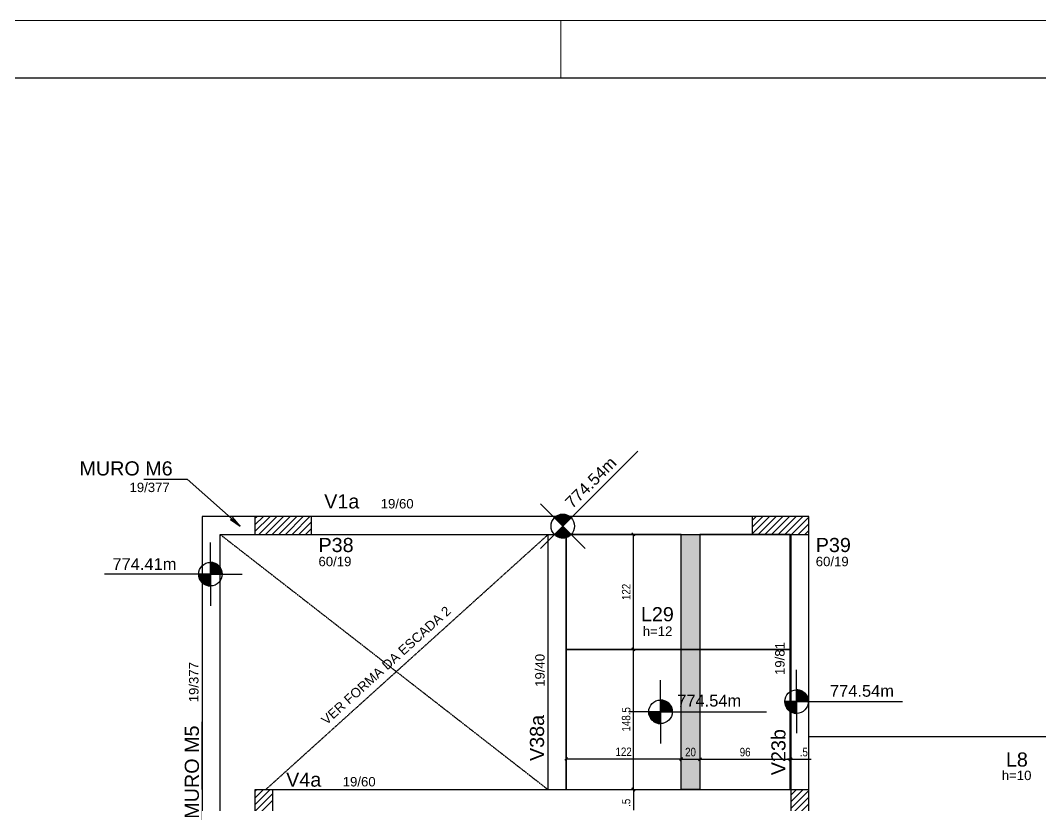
# Model space of a CAD drawing. Header units: millimetres. Extents: x 2332 to 8660, y 363 to 3984.
# Drawn here: x 4813 to 5896, y 3151 to 3984 of the extents above; entities that cross this region are included whole.
import ezdxf

# ---------------------------------------------------------------- set-up
doc = ezdxf.new("R2010")
doc.units = ezdxf.units.MM
doc.linetypes.add('HIDDEN', pattern=[0.375, 0.25, -0.125])
for name, color, linetype in [('1', 1, 'Continuous'), ('3', 3, 'Continuous'), ('4', 4, 'Continuous'), ('8', 8, 'Continuous'), ('COTA', 241, 'Continuous'), ('ES-VIGA', 3, 'Continuous'), ('L-D', 2, 'Continuous'), ('L-N', 4, 'Continuous'), ('P-D', 2, 'Continuous'), ('Painéis', 200, 'Continuous'), ('PIL-N', 4, 'Continuous'), ('Pilares', 5, 'Continuous'), ('SHAFT', 1, 'HIDDEN'), ('VIG-D', 2, 'Continuous'), ('VIG-N', 4, 'Continuous')]:
    doc.layers.add(name, color=color, linetype=linetype)
doc.layers.add('FOLHA', color=255, linetype='Continuous', lineweight=5)
doc.layers.add('Hachura', color=251, linetype='Continuous', lineweight=9)
doc.styles.add('COTA TECNICA-50', font='techl___.ttf', dxfattribs={"height": 9})
doc.styles.get("Standard").update_dxf_attribs({"font": 'arial.ttf'})
doc.dimstyles.new('COTA PAINEL-50', dxfattribs={"dimtxt": 9, "dimasz": 3, "dimexe": 3, "dimexo": 3, "dimgap": 3, "dimtad": 1, "dimdec": 1, "dimzin": 12, "dimdsep": 46, "dimtxsty": 'COTA TECNICA-50', "dimblk1": 'OBLIQUE', "dimblk2": 'OBLIQUE', "dimsah": 1, "dimcen": 0.9, "dimclrd": 4, "dimclre": 4, "dimclrt": 240, "dimadec": 1, "dimazin": 3, "dimtfac": 1, "dimtdec": 1, "dimtmove": 0, "dimatfit": 3, "dimfxl": 1, "dimtolj": 1, "dimtzin": 12, "dimarcsym": 0})

# ---------------------------------------------------------------- blocks, each defined once
blk = doc.blocks.new('_Oblique')
at = {"color": 0, "linetype": 'ByBlock', "lineweight": -2}
blk.add_line((-0.5, -0.5), (0.5, 0.5), dxfattribs=at)
blk = doc.blocks.new('*D88')
at = {"layer": 'COTA', "color": 4, "lineweight": -2, "transparency": 16777216}
blk.add_line((5463.5, 3168.2), (5463.5, 3316.7), dxfattribs=at)
at = {"layer": 'Defpoints', "color": 0, "transparency": 16777216}
for p in [(5463.5, 3316.7), (5463.5, 3316.7), (5463.5, 3168.2)]:
    blk.add_point(p, dxfattribs=at)
at = {"layer": 'COTA', "color": 4, "lineweight": -2, "transparency": 16777216, "xscale": 3, "yscale": 3, "zscale": 3}
for p, rotation in [((5463.5, 3316.7), 90), ((5463.5, 3168.2), 270)]:
    blk.add_blockref('_Oblique', p, dxfattribs=dict(at, rotation=rotation))
at = {"layer": 'COTA', "color": 240, "transparency": 16777216, "insert": (5455.9, 3242.5), "char_height": 9, "attachment_point": 5, "rotation": 90, "style": 'COTA TECNICA-50'}
blk.add_mtext('\\A1;148.5', dxfattribs=at)
blk = doc.blocks.new('*D89')
at = {"layer": 'COTA', "color": 4, "lineweight": -2, "transparency": 16777216}
blk.add_line((5463.5, 3316.7), (5463.5, 3438.7), dxfattribs=at)
at = {"layer": 'Defpoints', "color": 0, "transparency": 16777216}
for p in [(5463.5, 3438.7), (5463.5, 3438.7), (5463.5, 3316.7)]:
    blk.add_point(p, dxfattribs=at)
at = {"layer": 'COTA', "color": 4, "lineweight": -2, "transparency": 16777216, "xscale": 3, "yscale": 3, "zscale": 3}
for p, rotation in [((5463.5, 3438.7), 90), ((5463.5, 3316.7), 270)]:
    blk.add_blockref('_Oblique', p, dxfattribs=dict(at, rotation=rotation))
at = {"layer": 'COTA', "color": 240, "transparency": 16777216, "insert": (5455.9, 3377.7), "char_height": 9, "attachment_point": 5, "rotation": 90, "style": 'COTA TECNICA-50'}
blk.add_mtext('\\A1;122', dxfattribs=at)
blk = doc.blocks.new('*D90')
at = {"layer": 'COTA', "color": 4, "lineweight": -2, "transparency": 16777216}
blk.add_line((5392.2, 3200.5), (5514.2, 3200.5), dxfattribs=at)
at = {"layer": 'Defpoints', "color": 0, "transparency": 16777216}
for p in [(5392.2, 3200.5), (5514.2, 3200.5), (5514.2, 3200.5)]:
    blk.add_point(p, dxfattribs=at)
at = {"layer": 'COTA', "color": 4, "lineweight": -2, "transparency": 16777216, "xscale": 3, "yscale": 3, "zscale": 3, "rotation": 180}
blk.add_blockref('_Oblique', (5392.2, 3200.5), dxfattribs=at)
at = {"layer": 'COTA', "color": 4, "lineweight": -2, "transparency": 16777216, "xscale": 3, "yscale": 3, "zscale": 3}
blk.add_blockref('_Oblique', (5514.2, 3200.5), dxfattribs=at)
at = {"layer": 'COTA', "color": 240, "transparency": 16777216, "insert": (5453.2, 3208), "char_height": 9, "attachment_point": 5, "style": 'COTA TECNICA-50'}
blk.add_mtext('\\A1;122', dxfattribs=at)
blk = doc.blocks.new('*D91')
at = {"layer": 'COTA', "color": 4, "lineweight": -2, "transparency": 16777216}
for p, q in [((5514.2, 3200.1), (5534.2, 3200.1)), ((5534.2, 3197.5), (5534.2, 3197.1))]:
    blk.add_line(p, q, dxfattribs=at)
at = {"layer": 'Defpoints', "color": 0, "transparency": 16777216}
for p in [(5514.2, 3200.1), (5534.2, 3200.5), (5534.2, 3200.1)]:
    blk.add_point(p, dxfattribs=at)
at = {"layer": 'COTA', "color": 4, "lineweight": -2, "transparency": 16777216, "xscale": 3, "yscale": 3, "zscale": 3, "rotation": 180}
blk.add_blockref('_Oblique', (5514.2, 3200.1), dxfattribs=at)
at = {"layer": 'COTA', "color": 4, "lineweight": -2, "transparency": 16777216, "xscale": 3, "yscale": 3, "zscale": 3}
blk.add_blockref('_Oblique', (5534.2, 3200.1), dxfattribs=at)
at = {"layer": 'COTA', "color": 240, "transparency": 16777216, "insert": (5524.2, 3207.7), "char_height": 9, "attachment_point": 5, "style": 'COTA TECNICA-50'}
blk.add_mtext('\\A1;20', dxfattribs=at)
blk = doc.blocks.new('*D92')
at = {"layer": 'COTA', "color": 4, "lineweight": -2, "transparency": 16777216}
for p, q in [((5534.2, 3200.1), (5630.2, 3200.1)), ((5630.2, 3197.5), (5630.2, 3197.1))]:
    blk.add_line(p, q, dxfattribs=at)
at = {"layer": 'Defpoints', "color": 0, "transparency": 16777216}
for p in [(5534.2, 3200.1), (5630.2, 3200.5), (5630.2, 3200.1)]:
    blk.add_point(p, dxfattribs=at)
at = {"layer": 'COTA', "color": 4, "lineweight": -2, "transparency": 16777216, "xscale": 3, "yscale": 3, "zscale": 3, "rotation": 180}
blk.add_blockref('_Oblique', (5534.2, 3200.1), dxfattribs=at)
at = {"layer": 'COTA', "color": 4, "lineweight": -2, "transparency": 16777216, "xscale": 3, "yscale": 3, "zscale": 3}
blk.add_blockref('_Oblique', (5630.2, 3200.1), dxfattribs=at)
at = {"layer": 'COTA', "color": 240, "transparency": 16777216, "insert": (5582.2, 3207.7), "char_height": 9, "attachment_point": 5, "style": 'COTA TECNICA-50'}
blk.add_mtext('\\A1;96', dxfattribs=at)
blk = doc.blocks.new('*D8')
at = {"layer": 'COTA', "color": 4, "lineweight": -2, "transparency": 16777216}
for p, q in [((5463.5, 3168.2), (5463.5, 3171.2)), ((5463.5, 3168.2), (5463.5, 3167.7)), ((5463.5, 3167.7), (5463.5, 3146.1))]:
    blk.add_line(p, q, dxfattribs=at)
at = {"layer": 'Defpoints', "color": 0, "transparency": 16777216}
for p in [(5463.5, 3168.2), (5463.5, 3167.7), (5463.5, 3167.7)]:
    blk.add_point(p, dxfattribs=at)
at = {"layer": 'COTA', "color": 4, "lineweight": -2, "transparency": 16777216, "xscale": 3, "yscale": 3, "zscale": 3}
for p, rotation in [((5463.5, 3168.2), 270), ((5463.5, 3167.7), 90)]:
    blk.add_blockref('_Oblique', p, dxfattribs=dict(at, rotation=rotation))
at = {"layer": 'COTA', "color": 240, "transparency": 16777216, "insert": (5455.9, 3153.9), "char_height": 9, "attachment_point": 5, "rotation": 90, "style": 'COTA TECNICA-50'}
blk.add_mtext('\\A1;.5', dxfattribs=at)
blk = doc.blocks.new('*D9')
at = {"layer": 'COTA', "color": 4, "lineweight": -2, "transparency": 16777216}
for p, q in [((5630.2, 3200.1), (5627.2, 3200.1)), ((5630.2, 3200.1), (5630.7, 3200.1)), ((5630.7, 3200.1), (5652.3, 3200.1))]:
    blk.add_line(p, q, dxfattribs=at)
at = {"layer": 'Defpoints', "color": 0, "transparency": 16777216}
for p in [(5630.2, 3200.1), (5630.7, 3200.1), (5630.7, 3200.1)]:
    blk.add_point(p, dxfattribs=at)
at = {"layer": 'COTA', "color": 4, "lineweight": -2, "transparency": 16777216, "xscale": 3, "yscale": 3, "zscale": 3}
blk.add_blockref('_Oblique', (5630.2, 3200.1), dxfattribs=at)
at = {"layer": 'COTA', "color": 4, "lineweight": -2, "transparency": 16777216, "xscale": 3, "yscale": 3, "zscale": 3, "rotation": 180}
blk.add_blockref('_Oblique', (5630.7, 3200.1), dxfattribs=at)
at = {"layer": 'COTA', "color": 240, "transparency": 16777216, "insert": (5644.5, 3207.7), "char_height": 9, "attachment_point": 5, "style": 'COTA TECNICA-50'}
blk.add_mtext('\\A1;.5', dxfattribs=at)

msp = doc.modelspace()

# ---------------------------------------------------------------- hatches: boundary and pattern name
at = {"layer": 'Hachura', "linetype": 'ByBlock'}
h = msp.add_hatch(color=256, dxfattribs=at)
h.dxf.hatch_style = 1
h.paths.add_polyline_path([(5534.19, 3316.71), (5514.19, 3316.71), (5514.19, 3438.21), (5534.19, 3438.21)])
h = msp.add_hatch(color=256, dxfattribs=at)
h.dxf.hatch_style = 1
h.paths.add_polyline_path([(5534.19, 3167.71), (5514.19, 3167.71), (5514.19, 3316.21), (5534.19, 3316.21)])

# ---------------------------------------------------------------- linework, layer by layer
at = {"color": 30}
msp.add_line((2484.47, 3923.08), (8599.15, 3923.08), dxfattribs=at)
at = {"layer": '1', "linetype": 'Continuous'}
for p, q in [((5388.6, 3447.46), (5468.15, 3527.01)), ((5388.6, 3447.46), (5364.87, 3471.19)), ((5005.69, 3457.71), (5005.69, 3457.71)), ((5005.69, 3457.71), (5005.69, 3457.71)), ((5024.69, 3457.71), (5024.69, 3457.71)), ((5024.69, 3457.71), (5024.69, 3457.71)), ((5061.69, 3457.71), (5061.69, 3457.71)), ((5061.69, 3457.71), (5061.69, 3457.71)), ((5121.69, 3457.71), (5121.69, 3457.71)), ((5121.69, 3457.71), (5121.69, 3457.71)), ((5379.76, 3456.3), (5397.44, 3438.62)), ((5379.76, 3438.62), (5397.44, 3456.3)), ((5380.19, 3455.87), (5382.9, 3458.58)), ((5380.75, 3455.31), (5384.81, 3459.36)), ((5381.31, 3454.75), (5386.31, 3459.74)), ((5381.87, 3454.19), (5387.61, 3459.92)), ((5382.43, 3453.63), (5388.76, 3459.95)), ((5382.99, 3453.07), (5389.82, 3459.89)), ((5383.55, 3452.5), (5390.81, 3459.76)), ((5384.11, 3451.94), (5391.73, 3459.56)), ((5384.68, 3451.38), (5392.6, 3459.3)), ((5385.24, 3450.82), (5393.41, 3459)), ((5385.8, 3450.26), (5394.18, 3458.64)), ((5386.36, 3449.7), (5394.91, 3458.25)), ((5386.92, 3449.14), (5395.6, 3457.82)), ((5387.48, 3448.58), (5396.25, 3457.35)), ((5388.04, 3448.02), (5396.86, 3456.84)), ((5589.68, 3457.71), (5589.68, 3457.71)), ((5589.68, 3457.71), (5589.68, 3457.71)), ((5649.68, 3457.71), (5649.68, 3457.71)), ((5649.68, 3457.71), (5649.68, 3457.71)), ((5388.6, 3447.46), (5364.87, 3423.73)), ((5389.16, 3446.9), (5380.32, 3438.06)), ((5389.72, 3446.34), (5380.95, 3437.57)), ((5390.28, 3445.78), (5381.6, 3437.1)), ((5390.84, 3445.22), (5382.29, 3436.67)), ((5388.6, 3447.46), (5412.33, 3423.73)), ((5391.4, 3444.66), (5383.02, 3436.27)), ((5391.96, 3444.1), (5383.79, 3435.92)), ((5392.52, 3443.53), (5384.6, 3435.61)), ((5393.08, 3442.97), (5385.47, 3435.36)), ((5393.65, 3442.41), (5386.39, 3435.16)), ((5394.21, 3441.85), (5387.37, 3435.02)), ((5394.77, 3441.29), (5388.43, 3434.96)), ((5395.33, 3440.73), (5389.59, 3435)), ((5395.89, 3440.17), (5390.89, 3435.17)), ((5396.45, 3439.61), (5392.38, 3435.55)), ((5397.01, 3439.05), (5394.29, 3436.33)), ((5630.68, 3438.71), (5630.68, 3438.71)), ((5014.48, 3396.52), (5014.48, 3430.08)), ((5014.48, 3384.02), (5014.48, 3409.02)), ((5014.48, 3408.42), (5018.33, 3408.42)), ((5014.48, 3407.62), (5020.23, 3407.62)), ((5014.48, 3406.83), (5021.56, 3406.83)), ((5014.48, 3406.04), (5022.59, 3406.04)), ((5014.48, 3405.24), (5023.44, 3405.24)), ((5014.48, 3404.45), (5024.15, 3404.45)), ((5014.48, 3403.66), (5024.75, 3403.66)), ((5014.48, 3402.87), (5025.25, 3402.87)), ((5014.48, 3402.07), (5025.68, 3402.07)), ((5014.48, 3396.52), (4901.98, 3396.52)), ((5026.98, 3396.52), (5001.98, 3396.52)), ((5014.48, 3395.73), (5002.01, 3395.73)), ((5014.48, 3394.94), (5002.08, 3394.94)), ((5014.48, 3394.14), (5002.21, 3394.14)), ((5014.48, 3393.35), (5002.39, 3393.35)), ((5014.48, 3392.56), (5002.63, 3392.56)), ((5014.48, 3391.77), (5002.92, 3391.77)), ((5014.48, 3390.97), (5003.28, 3390.97)), ((5014.48, 3401.28), (5026.04, 3401.28)), ((5014.48, 3400.49), (5026.34, 3400.49)), ((5014.48, 3399.69), (5026.57, 3399.69)), ((5014.48, 3398.9), (5026.75, 3398.9)), ((5014.48, 3398.11), (5026.88, 3398.11)), ((5014.48, 3397.32), (5026.98, 3397.32)), ((5014.48, 3396.52), (5014.48, 3362.96)), ((5014.48, 3396.52), (5048.04, 3396.52)), ((5014.48, 3390.18), (5003.71, 3390.18)), ((5014.48, 3389.39), (5004.22, 3389.39)), ((5014.48, 3388.59), (5004.83, 3388.59)), ((5014.48, 3387.8), (5005.53, 3387.8)), ((5014.48, 3387.01), (5006.38, 3387.01)), ((5014.48, 3386.22), (5007.42, 3386.22)), ((5014.48, 3385.42), (5008.75, 3385.42)), ((5014.48, 3384.63), (5010.65, 3384.63)), ((5649.76, 3315.21), (5649.76, 3361.94)), ((5649.76, 3307.71), (5649.76, 3307.71)), ((5636.79, 3261.32), (5636.79, 3294.88)), ((5492.37, 3250.47), (5492.37, 3284.03)), ((5636.79, 3248.82), (5636.79, 3273.82)), ((5636.79, 3273.22), (5640.64, 3273.22)), ((5636.79, 3272.42), (5642.54, 3272.42)), ((5636.79, 3271.63), (5643.86, 3271.63)), ((5649.68, 3273.71), (5649.68, 3273.71)), ((5492.37, 3262.97), (5492.37, 3237.97)), ((5492.37, 3262.37), (5496.21, 3262.37)), ((5492.37, 3261.57), (5498.11, 3261.57)), ((5492.37, 3260.78), (5499.44, 3260.78)), ((5649.29, 3261.32), (5624.29, 3261.32)), ((5636.79, 3260.53), (5624.32, 3260.53)), ((5636.79, 3270.84), (5644.9, 3270.84)), ((5636.79, 3270.04), (5645.75, 3270.04)), ((5636.79, 3269.25), (5646.46, 3269.25)), ((5636.79, 3268.46), (5647.06, 3268.46)), ((5636.79, 3267.67), (5647.56, 3267.67)), ((5636.79, 3266.87), (5647.99, 3266.87)), ((5636.79, 3266.08), (5648.35, 3266.08)), ((5636.79, 3265.29), (5648.65, 3265.29)), ((5636.79, 3264.49), (5648.88, 3264.49)), ((5636.79, 3263.7), (5649.06, 3263.7)), ((5636.79, 3262.91), (5649.19, 3262.91)), ((5636.79, 3262.12), (5649.29, 3262.12)), ((5636.79, 3261.32), (5749.29, 3261.32)), ((5636.79, 3261.32), (5636.79, 3227.76)), ((5492.37, 3250.47), (5458.82, 3250.47)), ((5479.87, 3250.47), (5504.87, 3250.47)), ((5492.37, 3259.99), (5500.48, 3259.99)), ((5492.37, 3259.2), (5501.32, 3259.2)), ((5492.37, 3258.4), (5502.03, 3258.4)), ((5492.37, 3257.61), (5502.64, 3257.61)), ((5492.37, 3256.82), (5503.15, 3256.82)), ((5492.37, 3256.02), (5503.58, 3256.02)), ((5492.37, 3255.23), (5503.93, 3255.23)), ((5492.37, 3254.44), (5504.23, 3254.44)), ((5492.37, 3253.65), (5504.47, 3253.65)), ((5492.37, 3252.85), (5504.65, 3252.85)), ((5492.37, 3252.06), (5504.77, 3252.06)), ((5492.37, 3251.27), (5504.85, 3251.27)), ((5492.37, 3250.47), (5604.87, 3250.47)), ((5492.37, 3250.47), (5492.37, 3216.92)), ((5636.79, 3259.74), (5624.39, 3259.74)), ((5636.79, 3258.94), (5624.52, 3258.94)), ((5636.79, 3258.15), (5624.7, 3258.15)), ((5636.79, 3257.36), (5624.94, 3257.36)), ((5636.79, 3256.57), (5625.23, 3256.57)), ((5636.79, 3255.77), (5625.59, 3255.77)), ((5636.79, 3254.98), (5626.02, 3254.98)), ((5636.79, 3254.19), (5626.53, 3254.19)), ((5636.79, 3253.39), (5627.14, 3253.39)), ((5636.79, 3252.6), (5627.84, 3252.6)), ((5636.79, 3251.81), (5628.68, 3251.81)), ((5636.79, 3251.02), (5629.73, 3251.02)), ((5636.79, 3250.22), (5631.06, 3250.22)), ((5005.69, 3168.1), (5005.69, 3239.87)), ((5005.69, 3168.1), (5005.69, 3239.87)), ((5492.37, 3249.68), (5479.87, 3249.68)), ((5492.37, 3248.89), (5479.98, 3248.89)), ((5492.37, 3248.1), (5480.1, 3248.1)), ((5492.37, 3247.3), (5480.28, 3247.3)), ((5492.37, 3246.51), (5480.52, 3246.51)), ((5492.37, 3245.72), (5480.82, 3245.72)), ((5492.37, 3244.92), (5481.17, 3244.92)), ((5492.37, 3244.13), (5481.6, 3244.13)), ((5492.37, 3243.34), (5482.11, 3243.34)), ((5492.37, 3242.55), (5482.71, 3242.55)), ((5492.37, 3241.75), (5483.42, 3241.75)), ((5492.37, 3240.96), (5484.27, 3240.96)), ((5492.37, 3240.17), (5485.3, 3240.17)), ((5492.37, 3239.37), (5486.63, 3239.37)), ((5636.79, 3249.43), (5632.96, 3249.43)), ((5492.37, 3238.58), (5488.53, 3238.58)), ((5373.19, 3205.1), (5373.19, 3205.1)), ((5630.68, 3186.71), (5630.68, 3186.71)), ((5061.69, 3167.71), (5061.69, 3167.71)), ((5061.69, 3167.71), (5061.69, 3167.71)), ((5080.69, 3167.71), (5080.69, 3167.71)), ((5080.69, 3167.71), (5080.69, 3167.71)), ((5005.69, 3160.6), (5005.69, 3160.6)), ((5005.69, 3160.6), (5005.69, 3160.6))]:
    msp.add_line(p, q, dxfattribs=at)
for points in [[(4943.67, 3497.43), (4989.82, 3497.43), (5046.07, 3447.46), (5035.73, 3454.47), (5046.07, 3447.46), (5037.89, 3456.91)], [(5061.69, 3457.71), (5005.69, 3457.71)], [(5005.69, 3457.71), (5005.69, 3124.21)], [(5379.76, 3456.3), (5388.6, 3447.46), (5397.44, 3456.3), (5397.11, 3456.61), (5396.52, 3457.13), (5395.88, 3457.62), (5395.19, 3458.08), (5394.53, 3458.46), (5393.75, 3458.85), (5392.94, 3459.18), (5392.14, 3459.45), (5391.24, 3459.68), (5390.25, 3459.85), (5389.16, 3459.95), (5388.32, 3459.96), (5387.27, 3459.89), (5386.59, 3459.8), (5385.9, 3459.66), (5385.1, 3459.46), (5384.35, 3459.21), (5383.27, 3458.77), (5382.35, 3458.28), (5381.66, 3457.86), (5380.87, 3457.28), (5380.27, 3456.78), (5379.76, 3456.3)], [(5397.44, 3438.62), (5388.6, 3447.46), (5379.76, 3438.62), (5380.09, 3438.3), (5380.68, 3437.78), (5381.32, 3437.3), (5382.01, 3436.84), (5382.67, 3436.45), (5383.45, 3436.07), (5384.26, 3435.74), (5385.06, 3435.47), (5385.96, 3435.24), (5386.95, 3435.07), (5388.04, 3434.97), (5388.88, 3434.96), (5389.93, 3435.03), (5390.61, 3435.12), (5391.3, 3435.25), (5392.1, 3435.46), (5392.85, 3435.7), (5393.93, 3436.15), (5394.85, 3436.63), (5395.54, 3437.06), (5396.33, 3437.64), (5396.93, 3438.14), (5397.44, 3438.62)], [(5024.69, 3438.71), (5061.69, 3438.71)], [(5024.69, 3124.21), (5024.69, 3438.71)], [(5014.48, 3409.02), (5014.48, 3396.52), (5026.98, 3396.52), (5026.97, 3396.98), (5026.92, 3397.77), (5026.82, 3398.56), (5026.65, 3399.38), (5026.46, 3400.11), (5026.18, 3400.94), (5025.84, 3401.74), (5025.46, 3402.5), (5024.99, 3403.3), (5024.41, 3404.12), (5023.71, 3404.95), (5023.12, 3405.56), (5022.33, 3406.25), (5021.79, 3406.67), (5021.2, 3407.06), (5020.5, 3407.48), (5019.79, 3407.84), (5018.71, 3408.29), (5017.72, 3408.6), (5016.93, 3408.78), (5015.96, 3408.93), (5015.18, 3409), (5014.48, 3409.02)], [(5014.48, 3384.02), (5014.48, 3396.52), (5001.98, 3396.52), (5001.99, 3396.07), (5002.05, 3395.28), (5002.15, 3394.49), (5002.31, 3393.67), (5002.51, 3392.93), (5002.79, 3392.11), (5003.12, 3391.31), (5003.5, 3390.55), (5003.98, 3389.75), (5004.55, 3388.93), (5005.25, 3388.09), (5005.85, 3387.49), (5006.64, 3386.79), (5007.18, 3386.38), (5007.76, 3385.98), (5008.47, 3385.56), (5009.18, 3385.21), (5010.26, 3384.76), (5011.25, 3384.45), (5012.04, 3384.26), (5013, 3384.11), (5013.78, 3384.04), (5014.48, 3384.02)], [(5636.79, 3273.82), (5636.79, 3261.32), (5649.29, 3261.32), (5649.28, 3261.78), (5649.23, 3262.57), (5649.13, 3263.36), (5648.96, 3264.18), (5648.77, 3264.91), (5648.49, 3265.74), (5648.15, 3266.54), (5647.77, 3267.3), (5647.3, 3268.1), (5646.72, 3268.92), (5646.02, 3269.75), (5645.43, 3270.36), (5644.64, 3271.05), (5644.1, 3271.47), (5643.51, 3271.86), (5642.8, 3272.28), (5642.1, 3272.64), (5641.02, 3273.09), (5640.03, 3273.4), (5639.24, 3273.58), (5638.27, 3273.73), (5637.49, 3273.8), (5636.79, 3273.82)], [(5492.37, 3262.97), (5492.37, 3250.47), (5504.87, 3250.47), (5504.87, 3250.93), (5504.81, 3251.72), (5504.71, 3252.51), (5504.54, 3253.33), (5504.35, 3254.06), (5504.07, 3254.89), (5503.73, 3255.69), (5503.36, 3256.45), (5502.88, 3257.25), (5502.3, 3258.07), (5501.6, 3258.9), (5501.01, 3259.51), (5500.22, 3260.21), (5499.68, 3260.62), (5499.09, 3261.01), (5498.39, 3261.43), (5497.68, 3261.79), (5496.6, 3262.24), (5495.61, 3262.55), (5494.82, 3262.73), (5493.85, 3262.89), (5493.07, 3262.95), (5492.37, 3262.97)], [(5636.79, 3248.82), (5636.79, 3261.32), (5624.29, 3261.32), (5624.3, 3260.87), (5624.35, 3260.08), (5624.46, 3259.29), (5624.62, 3258.47), (5624.82, 3257.73), (5625.1, 3256.91), (5625.43, 3256.11), (5625.81, 3255.35), (5626.29, 3254.55), (5626.86, 3253.73), (5627.56, 3252.89), (5628.16, 3252.29), (5628.95, 3251.59), (5629.49, 3251.18), (5630.07, 3250.78), (5630.78, 3250.36), (5631.48, 3250.01), (5632.57, 3249.56), (5633.56, 3249.25), (5634.35, 3249.06), (5635.31, 3248.91), (5636.09, 3248.84), (5636.79, 3248.82)], [(5492.37, 3237.97), (5492.37, 3250.47), (5479.87, 3250.47), (5479.88, 3250.02), (5479.94, 3249.23), (5480.04, 3248.44), (5480.21, 3247.62), (5480.4, 3246.88), (5480.68, 3246.06), (5481.02, 3245.26), (5481.39, 3244.5), (5481.87, 3243.7), (5482.45, 3242.88), (5483.15, 3242.04), (5483.74, 3241.44), (5484.53, 3240.74), (5485.07, 3240.33), (5485.66, 3239.93), (5486.36, 3239.52), (5487.07, 3239.16), (5488.15, 3238.71), (5489.14, 3238.4), (5489.93, 3238.22), (5490.9, 3238.06), (5491.68, 3237.99), (5492.37, 3237.97)]]:
    msp.add_lwpolyline(points, dxfattribs=at)
for centre in [(5388.6, 3447.46), (5014.48, 3396.52), (5636.79, 3261.32), (5492.37, 3250.47)]:
    msp.add_circle(centre, 12.5, dxfattribs=at)
at = {"layer": '8', "linetype": 'Continuous'}
for p, q in [((5061.69, 3441.66), (5077.74, 3457.71)), ((5061.69, 3448.73), (5070.67, 3457.71)), ((5061.69, 3455.8), (5063.6, 3457.71)), ((5065.82, 3438.71), (5084.82, 3457.71)), ((5072.89, 3438.71), (5091.89, 3457.71)), ((5079.96, 3438.71), (5098.96, 3457.71)), ((5087.03, 3438.71), (5106.03, 3457.71)), ((5094.1, 3438.71), (5113.1, 3457.71)), ((5101.17, 3438.71), (5120.17, 3457.71)), ((5589.68, 3439.32), (5608.07, 3457.71)), ((5589.68, 3446.39), (5601, 3457.71)), ((5589.68, 3453.46), (5593.93, 3457.71)), ((5596.14, 3438.71), (5615.14, 3457.71)), ((5603.21, 3438.71), (5622.21, 3457.71)), ((5610.28, 3438.71), (5629.28, 3457.71)), ((5617.35, 3438.71), (5636.35, 3457.71)), ((5624.43, 3438.71), (5643.43, 3457.71)), ((5631.5, 3438.71), (5649.68, 3456.9)), ((5091.69, 3448.21), (5091.69, 3448.21)), ((5108.24, 3438.71), (5121.69, 3452.16)), ((5115.31, 3438.71), (5121.69, 3445.09)), ((5619.68, 3448.21), (5619.68, 3448.21)), ((5638.57, 3438.71), (5649.68, 3449.82)), ((5645.64, 3438.71), (5649.68, 3442.75)), ((5061.69, 3151.74), (5077.66, 3167.71)), ((5061.69, 3158.81), (5070.59, 3167.71)), ((5061.69, 3165.88), (5063.51, 3167.71)), ((5061.69, 3144.67), (5080.69, 3163.67)), ((5630.68, 3155.06), (5643.34, 3167.71)), ((5630.68, 3162.13), (5636.27, 3167.71)), ((5630.68, 3147.98), (5649.68, 3166.98)), ((5061.69, 3137.6), (5080.69, 3156.6)), ((5630.68, 3140.91), (5649.68, 3159.91)), ((5630.68, 3133.84), (5649.68, 3152.84))]:
    msp.add_line(p, q, dxfattribs=at)
at = {"layer": 'COTA', "linetype": 'Continuous'}
msp.add_lwpolyline([(5649.68, 3224.4), (6791.43, 3224.4), (6803.93, 3190.05), (6828.93, 3258.74), (6841.43, 3224.4), (7626.66, 3224.4)], dxfattribs=at)
at = {"layer": 'ES-VIGA'}
for p, q in [((5373.19, 3167.71), (5373.19, 3438.71)), ((5392.19, 3167.71), (5392.19, 3438.71))]:
    msp.add_line(p, q, dxfattribs=at)
for points in [[(5589.68, 3457.71), (5121.69, 3457.71)], [(5121.69, 3438.71), (5589.68, 3438.71)], [(5630.68, 3438.71), (5630.68, 3300.71)], [(5649.68, 3307.69), (5649.68, 3438.71)], [(5649.68, 3167.71), (5649.68, 3307.66)], [(5630.68, 3300.71), (5630.68, 3167.71)], [(5267.69, 3167.71), (5080.69, 3167.71)], [(5630.68, 3167.71), (5267.69, 3167.71)]]:
    msp.add_lwpolyline(points, dxfattribs=at)
at = {"layer": 'FOLHA'}
for p, q in [((2332.06, 3984.04), (8660.11, 3984.04)), ((5386.35, 3923.08), (5386.35, 3984.04))]:
    msp.add_line(p, q, dxfattribs=at)
at = {"layer": 'Painéis'}
for points in [[(5392.19, 3316.71), (5514.19, 3316.71), (5514.19, 3438.71), (5392.19, 3438.71)], [(5534.19, 3316.71), (5514.19, 3316.71), (5514.19, 3438.71), (5534.19, 3438.71)], [(5534.19, 3316.71), (5630.18, 3316.71), (5630.18, 3438.71), (5534.19, 3438.71)], [(5392.19, 3168.21), (5514.19, 3168.21), (5514.19, 3316.71), (5392.19, 3316.71)], [(5534.19, 3168.21), (5514.19, 3168.21), (5514.19, 3316.71), (5534.19, 3316.71)], [(5534.19, 3168.21), (5630.18, 3168.21), (5630.18, 3316.71), (5534.19, 3316.71)]]:
    msp.add_lwpolyline(points, close=True, dxfattribs=at)
at = {"layer": 'Pilares'}
for points in [[(5061.69, 3438.71), (5121.69, 3438.71), (5121.69, 3457.71), (5061.69, 3457.71), (5061.69, 3438.71)], [(5589.68, 3438.71), (5649.68, 3438.71), (5649.68, 3457.71), (5589.68, 3457.71), (5589.68, 3438.71)], [(5061.69, 3053.71), (5080.69, 3053.71), (5080.69, 3167.71), (5061.69, 3167.71), (5061.69, 3053.71)], [(5630.68, 3053.71), (5649.68, 3053.71), (5649.68, 3167.71), (5630.68, 3167.71), (5630.68, 3053.71)]]:
    msp.add_lwpolyline(points, dxfattribs=at)
at = {"layer": 'SHAFT'}
for p, q in [((5024.69, 3438.71), (5373.19, 3167.71)), ((5072.89, 3167.71), (5373.19, 3438.71))]:
    msp.add_line(p, q, dxfattribs=at)

# ---------------------------------------------------------------- texts
at = {"layer": '1', "linetype": 'Continuous'}
for s, height, rotation, p in [('774.54m', 12.5, 45, (5398.57, 3465.45)), ('VER FORMA DA ESCADA 2', 9.9999, 42.06329, (5137.61, 3235.92))]:
    msp.add_text(s, height=height, rotation=rotation, dxfattribs=at).set_placement(p)
for s, p in [('774.41m', (4910.41, 3400.95)), ('774.54m', (5672.28, 3266.46)), ('774.54m', (5510.08, 3256.06))]:
    msp.add_text(s, height=12.5, dxfattribs=at).set_placement(p)
at = {"layer": '3', "linetype": 'Continuous'}
msp.add_text('19/377', height=10, dxfattribs=at).set_placement((4928.54, 3483.61))
at = {"layer": '4', "linetype": 'Continuous'}
msp.add_text('MURO M6', height=15, dxfattribs=at).set_placement((4875.42, 3501.23))
at = {"layer": 'L-D', "linetype": 'Continuous'}
for s, p in [('h=12', (5473.51, 3330.99)), ('h=10', (5854.74, 3178))]:
    msp.add_text(s, height=10, dxfattribs=at).set_placement(p)
at = {"layer": 'L-N', "linetype": 'Continuous'}
for s, p in [('L29', (5471.53, 3346.51)), ('L8', (5859.08, 3192.34))]:
    msp.add_text(s, height=15, dxfattribs=at).set_placement(p)
at = {"layer": 'P-D', "linetype": 'Continuous'}
for p in [(5129.19, 3404.96), (5657.18, 3404.96)]:
    msp.add_text('60/19', height=10, dxfattribs=at).set_placement(p)
at = {"layer": 'PIL-N', "linetype": 'Continuous'}
for s, p in [('P38', (5129.19, 3419.96)), ('P39', (5657.18, 3419.96))]:
    msp.add_text(s, height=15, dxfattribs=at).set_placement(p)
at = {"layer": 'VIG-D', "linetype": 'Continuous'}
for p in [(5195.25, 3466.25), (5154.92, 3171.3)]:
    msp.add_text('19/60', height=10, dxfattribs=at).set_placement(p)
for s, p in [('19/81', (5624.05, 3289.52)), ('19/40', (5369.29, 3276.98)), ('19/377', (5001.78, 3260.55))]:
    msp.add_text(s, height=10, rotation=90, dxfattribs=at).set_placement(p)
at = {"layer": 'VIG-N', "linetype": 'Continuous'}
for s, p in [('V1a', (5135.25, 3466.25)), ('V4a', (5094.86, 3171.01))]:
    msp.add_text(s, height=15, dxfattribs=at).set_placement(p)
for s, p in [('V38a', (5368.7, 3198.27)), ('MURO M5', (5002.22, 3136.98)), ('V23b', (5625.04, 3183.19))]:
    msp.add_text(s, height=15, rotation=90, dxfattribs=at).set_placement(p)

# ---------------------------------------------------------------- dimensions: what is measured, and where the dimension line sits
at = {"layer": 'COTA'}
for base, p1, p2, picture, middle in [((5463.49, 3438.71), (5463.49, 3316.71), (5463.49, 3438.71), '*D89', (5455.94, 3377.71)), ((5463.49, 3316.71), (5463.49, 3168.21), (5463.49, 3316.71), '*D88', (5455.87, 3242.46)), ((5463.49, 3167.71), (5463.49, 3168.21), (5463.49, 3167.71), '*D8', (5455.89, 3153.91))]:
    dim = msp.add_linear_dim(base=base, p1=p1, p2=p2, angle=90, dimstyle='COTA PAINEL-50', dxfattribs=at)
    dim.commit()
    dim.dimension.update_dxf_attribs({"geometry": picture, "text_midpoint": middle})
for base, p1, p2, picture, middle in [((5514.19, 3200.47), (5392.19, 3200.47), (5514.19, 3200.47), '*D90', (5453.19, 3208.02)), ((5534.19, 3200.08), (5514.19, 3200.08), (5534.19, 3200.47), '*D91', (5524.19, 3207.67)), ((5630.18, 3200.08), (5534.19, 3200.08), (5630.18, 3200.47), '*D92', (5582.19, 3207.7)), ((5630.68, 3200.08), (5630.18, 3200.08), (5630.68, 3200.08), '*D9', (5644.48, 3207.68))]:
    dim = msp.add_linear_dim(base=base, p1=p1, p2=p2, dimstyle='COTA PAINEL-50', dxfattribs=at)
    dim.commit()
    dim.dimension.update_dxf_attribs({"geometry": picture, "text_midpoint": middle})

doc.saveas('drawing.dxf')
